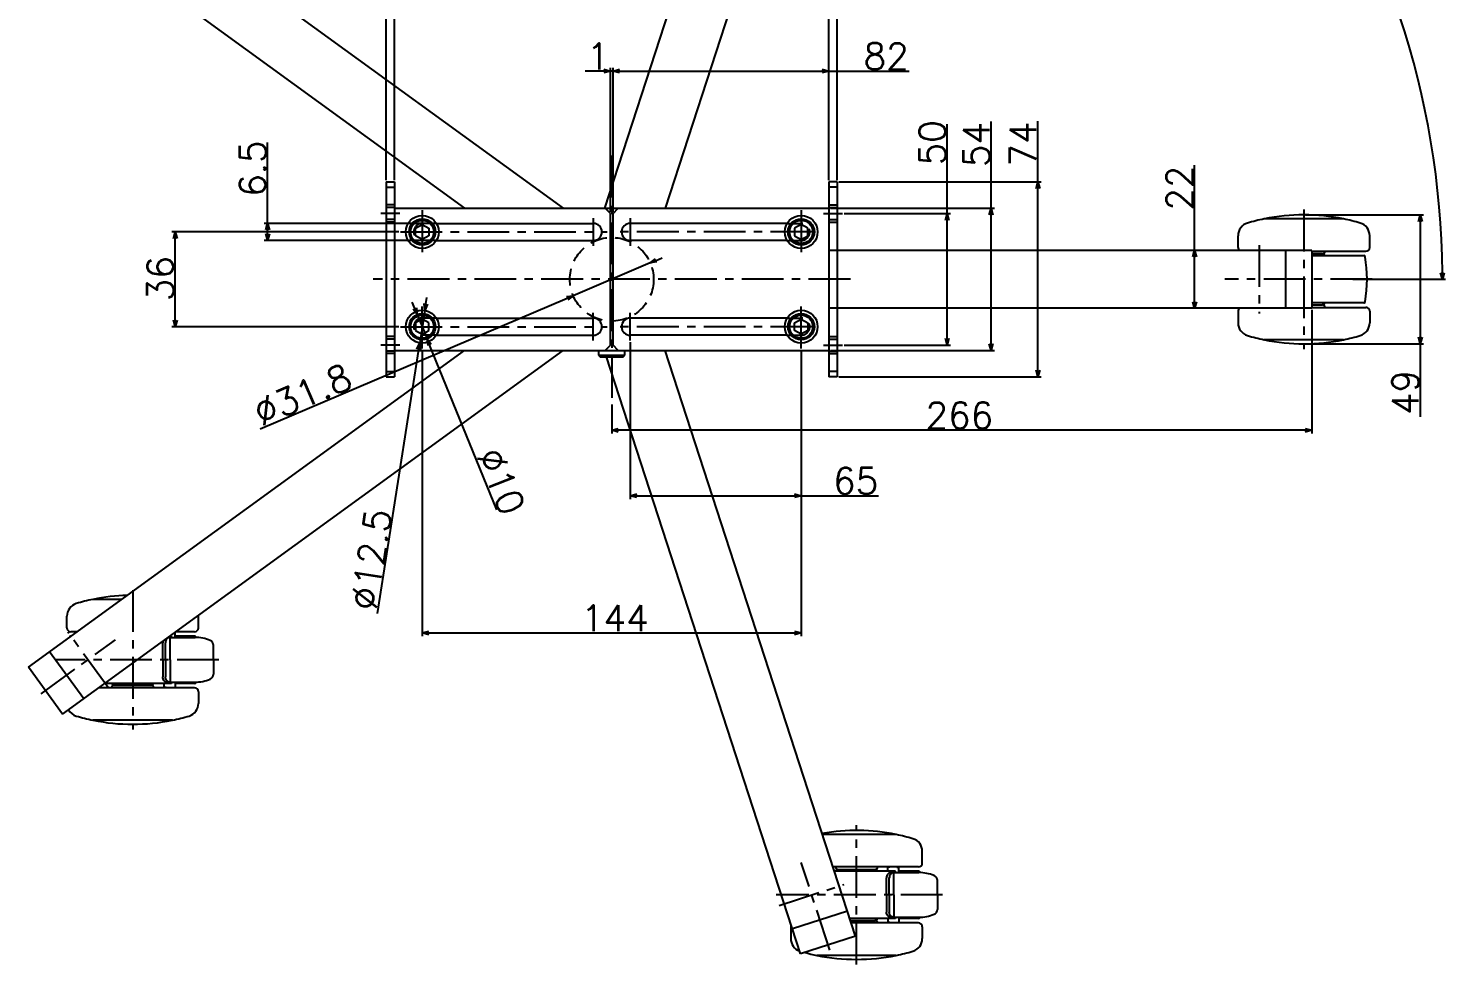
# Model space of a CAD drawing. Extents: x -32 to 1376, y -8 to 1247.
# Drawn here: x 7 to 546, y 686 to 1041 of the extents above; entities that cross this region are included whole.
import ezdxf

# ---------------------------------------------------------------- set-up
doc = ezdxf.new("R2010")
doc.units = 0
doc.header["$LTSCALE"] = 0.5
doc.header["$PDMODE"] = 35
doc.linetypes.add('CENTER', pattern=[50.8, 31.75, -6.35, 6.35, -6.35])
doc.linetypes.add('DASHED', pattern=[19.05, 12.7, -6.35])
doc.layers.get('0').update_dxf_attribs({"linetype": 'CONTINUOUS'})
doc.layers.get('DEFPOINTS').update_dxf_attribs({"linetype": 'CONTINUOUS'})
doc.layers.add('CENTER', color=1, linetype='CENTER')
doc.layers.add('後で消してね', color=7, linetype='CONTINUOUS')
doc.styles.get("Standard").update_dxf_attribs({"font": 'txt.shx', "height": 10, "bigfont": 'bigfont.shx'})
doc.dimstyles.get("Standard").update_dxf_attribs({"dimtxt": 10, "dimasz": 5, "dimexe": 5, "dimexo": 5, "dimgap": 5, "dimtad": 2, "dimblk": 'OPEN30', "dimcen": 10, "dimazin": 3, "dimtfac": 1, "dimtmove": 0, "dimatfit": 3})

# ---------------------------------------------------------------- blocks, each defined once
blk = doc.blocks.new('_OPEN30')
at = {"color": 0, "linetype": 'BYBLOCK'}
for p, q in [((-1, 0.27), (0, 0)), ((0, 0), (-1, -0.27)), ((0, 0), (-1, 0))]:
    blk.add_line(p, q, dxfattribs=at)
blk = doc.blocks.new('*U176')
at = {"layer": '後で消してね', "color": 137, "linetype": 'CONTINUOUS'}
blk.add_text('22', height=10, rotation=90, dxfattribs=at).set_placement((449.88, 972.16))
blk = doc.blocks.new('*D71')
at = {"layer": 'DEFPOINTS', "color": 0, "linetype": 'CONTINUOUS'}
for p in [(495.02, 957.07), (450.51, 935.07), (495.02, 935.07)]:
    blk.add_point(p, dxfattribs=at)
at = {"layer": '後で消してね', "color": 137, "linetype": 'CONTINUOUS'}
for p, q in [((450.51, 957.07), (450.51, 989.45)), ((450.51, 937.57), (450.51, 954.57))]:
    blk.add_line(p, q, dxfattribs=at)
at = {"color": 7, "linetype": 'CONTINUOUS'}
blk.add_blockref('*U176', (0, 0), dxfattribs=at)
at = {"layer": '後で消してね', "color": 137, "linetype": 'CONTINUOUS', "xscale": 2.5, "yscale": 2.5, "zscale": 2.5}
for p, rotation in [((450.51, 957.07), 90), ((450.51, 935.07), 270)]:
    blk.add_blockref('_OPEN30', p, dxfattribs=dict(at, rotation=rotation))
blk = doc.blocks.new('*U112')
at = {"layer": '後で消してね', "color": 137, "linetype": 'CONTINUOUS'}
blk.add_text('266', height=10, dxfattribs=at).set_placement((348.26, 889.32))
blk = doc.blocks.new('*D72')
at = {"layer": 'DEFPOINTS', "color": 0, "linetype": 'CONTINUOUS'}
for p in [(495.02, 935.07), (229.02, 899.07), (229.02, 888.7)]:
    blk.add_point(p, dxfattribs=at)
at = {"layer": '後で消してね', "color": 137, "linetype": 'CONTINUOUS'}
for p, q in [((495.02, 934.45), (495.02, 887.45)), ((229.02, 898.45), (229.02, 887.45)), ((492.52, 888.7), (231.52, 888.7))]:
    blk.add_line(p, q, dxfattribs=at)
at = {"color": 7, "linetype": 'CONTINUOUS'}
blk.add_blockref('*U112', (0, 0), dxfattribs=at)
at = {"layer": '後で消してね', "color": 137, "linetype": 'CONTINUOUS', "xscale": 2.5, "yscale": 2.5, "zscale": 2.5, "rotation": 180}
blk.add_blockref('_OPEN30', (229.02, 888.7), dxfattribs=at)
at = {"layer": '後で消してね', "color": 137, "linetype": 'CONTINUOUS', "xscale": 2.5, "yscale": 2.5, "zscale": 2.5}
blk.add_blockref('_OPEN30', (495.02, 888.7), dxfattribs=at)
blk = doc.blocks.new('*U175')
at = {"layer": '後で消してね', "color": 137, "linetype": 'CONTINUOUS'}
blk.add_text('72°', height=10, rotation=306, dxfattribs=at).set_placement((478.01, 1141.4))
blk = doc.blocks.new('*D82')
at = {"layer": 'DEFPOINTS', "color": 0, "linetype": 'CONTINUOUS'}
for p in [(315.85, 1213.32), (294.22, 1146.75), (517.35, 1074.45), (440.02, 946.07), (510.02, 946.07)]:
    blk.add_point(p, dxfattribs=at)
at = {"layer": '後で消してね', "color": 137, "linetype": 'CONTINUOUS'}
for p, q in [((316.05, 1213.91), (326.94, 1247.43)), ((510.64, 946.07), (545.89, 946.07))]:
    blk.add_line(p, q, dxfattribs=at)
blk.add_arc((229.02, 946.07), 315.62, 0.4538, 71.5462, dxfattribs=at)
at = {"color": 7, "linetype": 'CONTINUOUS'}
blk.add_blockref('*U175', (0, 0), dxfattribs=at)
at = {"layer": '後で消してね', "color": 137, "linetype": 'CONTINUOUS', "xscale": 2.5, "yscale": 2.5, "zscale": 2.5}
for p, rotation in [((326.55, 1246.25), 161.7730824407038), ((544.64, 946.07), 270.2269175592959)]:
    blk.add_blockref('_OPEN30', p, dxfattribs=dict(at, rotation=rotation))
blk = doc.blocks.new('*U137')
at = {"layer": '後で消してね', "color": 137, "linetype": 'CONTINUOUS'}
blk.add_text('50', height=10, rotation=90, dxfattribs=at).set_placement((355.84, 989.37))
blk = doc.blocks.new('*D29')
at = {"layer": 'DEFPOINTS', "color": 0, "linetype": 'CONTINUOUS'}
for p in [(316.72, 971.07), (356.47, 971.07), (316.72, 921.07)]:
    blk.add_point(p, dxfattribs=at)
at = {"layer": '後で消してね', "color": 137, "linetype": 'CONTINUOUS'}
for p, q in [((356.47, 971.07), (356.47, 1005)), ((317.34, 971.07), (357.72, 971.07)), ((356.47, 923.57), (356.47, 968.57)), ((317.34, 921.07), (357.72, 921.07))]:
    blk.add_line(p, q, dxfattribs=at)
at = {"color": 7, "linetype": 'CONTINUOUS'}
blk.add_blockref('*U137', (0, 0), dxfattribs=at)
at = {"layer": '後で消してね', "color": 137, "linetype": 'CONTINUOUS', "xscale": 2.5, "yscale": 2.5, "zscale": 2.5}
for p, rotation in [((356.47, 971.07), 90), ((356.47, 921.07), 270)]:
    blk.add_blockref('_OPEN30', p, dxfattribs=dict(at, rotation=rotation))
blk = doc.blocks.new('*U138')
at = {"layer": '後で消してね', "color": 137, "linetype": 'CONTINUOUS'}
blk.add_text('54', height=10, rotation=90, dxfattribs=at).set_placement((372.54, 988.72))
blk = doc.blocks.new('*D30')
at = {"layer": 'DEFPOINTS', "color": 0, "linetype": 'CONTINUOUS'}
for p in [(311.52, 973.07), (373.17, 973.07), (311.52, 919.07)]:
    blk.add_point(p, dxfattribs=at)
at = {"layer": '後で消してね', "color": 137, "linetype": 'CONTINUOUS'}
for p, q in [((373.17, 973.07), (373.17, 1006.01)), ((312.14, 973.07), (374.42, 973.07)), ((373.17, 921.57), (373.17, 970.57)), ((312.14, 919.07), (374.42, 919.07))]:
    blk.add_line(p, q, dxfattribs=at)
at = {"color": 7, "linetype": 'CONTINUOUS'}
blk.add_blockref('*U138', (0, 0), dxfattribs=at)
at = {"layer": '後で消してね', "color": 137, "linetype": 'CONTINUOUS', "xscale": 2.5, "yscale": 2.5, "zscale": 2.5}
for p, rotation in [((373.17, 973.07), 90), ((373.17, 919.07), 270)]:
    blk.add_blockref('_OPEN30', p, dxfattribs=dict(at, rotation=rotation))
blk = doc.blocks.new('*U139')
at = {"layer": '後で消してね', "color": 137, "linetype": 'CONTINUOUS'}
blk.add_text('74', height=10, rotation=90, dxfattribs=at).set_placement((390.35, 988.91))
blk = doc.blocks.new('*D31')
at = {"layer": 'DEFPOINTS', "color": 0, "linetype": 'CONTINUOUS'}
for p in [(314.72, 983.07), (390.97, 983.07), (314.72, 909.07)]:
    blk.add_point(p, dxfattribs=at)
at = {"layer": '後で消してね', "color": 137, "linetype": 'CONTINUOUS'}
for p, q in [((390.97, 983.07), (390.97, 1006.2)), ((315.34, 983.07), (392.22, 983.07)), ((390.97, 911.57), (390.97, 980.57)), ((315.34, 909.07), (392.22, 909.07))]:
    blk.add_line(p, q, dxfattribs=at)
at = {"color": 7, "linetype": 'CONTINUOUS'}
blk.add_blockref('*U139', (0, 0), dxfattribs=at)
at = {"layer": '後で消してね', "color": 137, "linetype": 'CONTINUOUS', "xscale": 2.5, "yscale": 2.5, "zscale": 2.5}
for p, rotation in [((390.97, 983.07), 90), ((390.97, 909.07), 270)]:
    blk.add_blockref('_OPEN30', p, dxfattribs=dict(at, rotation=rotation))
blk = doc.blocks.new('*U140')
at = {"layer": '後で消してね', "color": 137, "linetype": 'CONTINUOUS'}
blk.add_text('165', height=10, dxfattribs=at).set_placement((217.35, 1072.09))
blk = doc.blocks.new('*D32')
at = {"layer": 'DEFPOINTS', "color": 0, "linetype": 'CONTINUOUS'}
for p in [(146.52, 1071.46), (146.52, 983.07), (311.52, 983.07)]:
    blk.add_point(p, dxfattribs=at)
at = {"layer": '後で消してね', "color": 137, "linetype": 'CONTINUOUS'}
for p, q in [((146.52, 983.7), (146.52, 1072.71)), ((311.52, 983.7), (311.52, 1072.71)), ((309.02, 1071.46), (149.02, 1071.46))]:
    blk.add_line(p, q, dxfattribs=at)
at = {"color": 7, "linetype": 'CONTINUOUS'}
blk.add_blockref('*U140', (0, 0), dxfattribs=at)
at = {"layer": '後で消してね', "color": 137, "linetype": 'CONTINUOUS', "xscale": 2.5, "yscale": 2.5, "zscale": 2.5, "rotation": 180}
blk.add_blockref('_OPEN30', (146.52, 1071.46), dxfattribs=at)
at = {"layer": '後で消してね', "color": 137, "linetype": 'CONTINUOUS', "xscale": 2.5, "yscale": 2.5, "zscale": 2.5}
blk.add_blockref('_OPEN30', (311.52, 1071.46), dxfattribs=at)
blk = doc.blocks.new('*U141')
at = {"layer": '後で消してね', "color": 137, "linetype": 'CONTINUOUS'}
blk.add_text('3.2', height=10, dxfattribs=at).set_placement((322.84, 1072.09))
blk = doc.blocks.new('*D33')
at = {"layer": 'DEFPOINTS', "color": 0, "linetype": 'CONTINUOUS'}
for p in [(314.72, 1071.46), (311.52, 983.07), (314.72, 983.07)]:
    blk.add_point(p, dxfattribs=at)
at = {"layer": '後で消してね', "color": 137, "linetype": 'CONTINUOUS'}
for p, q in [((311.52, 983.7), (311.52, 1072.71)), ((314.72, 983.7), (314.72, 1072.71)), ((309.02, 1071.46), (306.52, 1071.46)), ((311.52, 1071.46), (314.72, 1071.46)), ((317.22, 1071.46), (343.47, 1071.46))]:
    blk.add_line(p, q, dxfattribs=at)
at = {"color": 7, "linetype": 'CONTINUOUS'}
blk.add_blockref('*U141', (0, 0), dxfattribs=at)
at = {"layer": '後で消してね', "color": 137, "linetype": 'CONTINUOUS', "xscale": 2.5, "yscale": 2.5, "zscale": 2.5}
blk.add_blockref('_OPEN30', (311.52, 1071.46), dxfattribs=at)
at = {"layer": '後で消してね', "color": 137, "linetype": 'CONTINUOUS', "xscale": 2.5, "yscale": 2.5, "zscale": 2.5, "rotation": 180}
blk.add_blockref('_OPEN30', (314.72, 1071.46), dxfattribs=at)
blk = doc.blocks.new('*U142')
at = {"layer": '後で消してね', "color": 137, "linetype": 'CONTINUOUS'}
blk.add_text('3.2', height=10, dxfattribs=at).set_placement((117.69, 1072.09))
blk = doc.blocks.new('*D34')
at = {"layer": 'DEFPOINTS', "color": 0, "linetype": 'CONTINUOUS'}
for p in [(143.32, 1071.46), (143.32, 983.07), (146.52, 983.07)]:
    blk.add_point(p, dxfattribs=at)
at = {"layer": '後で消してね', "color": 137, "linetype": 'CONTINUOUS'}
for p, q in [((143.32, 983.7), (143.32, 1072.71)), ((146.52, 983.7), (146.52, 1072.71)), ((140.82, 1071.46), (117.07, 1071.46)), ((146.52, 1071.46), (143.32, 1071.46)), ((149.02, 1071.46), (151.52, 1071.46))]:
    blk.add_line(p, q, dxfattribs=at)
at = {"color": 7, "linetype": 'CONTINUOUS'}
blk.add_blockref('*U142', (0, 0), dxfattribs=at)
at = {"layer": '後で消してね', "color": 137, "linetype": 'CONTINUOUS', "xscale": 2.5, "yscale": 2.5, "zscale": 2.5}
blk.add_blockref('_OPEN30', (143.32, 1071.46), dxfattribs=at)
at = {"layer": '後で消してね', "color": 137, "linetype": 'CONTINUOUS', "xscale": 2.5, "yscale": 2.5, "zscale": 2.5, "rotation": 180}
blk.add_blockref('_OPEN30', (146.52, 1071.46), dxfattribs=at)
blk = doc.blocks.new('*U143')
at = {"layer": '後で消してね', "color": 137, "linetype": 'CONTINUOUS'}
blk.add_text('82', height=10, dxfattribs=at).set_placement((324.73, 1025.83))
blk = doc.blocks.new('*D35')
at = {"layer": 'DEFPOINTS', "color": 0, "linetype": 'CONTINUOUS'}
for p in [(229.52, 1025.2), (311.52, 983.07), (229.52, 971.07)]:
    blk.add_point(p, dxfattribs=at)
at = {"layer": '後で消してね', "color": 137, "linetype": 'CONTINUOUS'}
for p, q in [((229.52, 971.7), (229.52, 1026.45)), ((232.02, 1025.2), (309.02, 1025.2)), ((311.52, 983.7), (311.52, 1026.45)), ((311.52, 1025.2), (342.02, 1025.2))]:
    blk.add_line(p, q, dxfattribs=at)
at = {"color": 7, "linetype": 'CONTINUOUS'}
blk.add_blockref('*U143', (0, 0), dxfattribs=at)
at = {"layer": '後で消してね', "color": 137, "linetype": 'CONTINUOUS', "xscale": 2.5, "yscale": 2.5, "zscale": 2.5, "rotation": 180}
blk.add_blockref('_OPEN30', (229.52, 1025.2), dxfattribs=at)
at = {"layer": '後で消してね', "color": 137, "linetype": 'CONTINUOUS', "xscale": 2.5, "yscale": 2.5, "zscale": 2.5}
blk.add_blockref('_OPEN30', (311.52, 1025.2), dxfattribs=at)
blk = doc.blocks.new('*U144')
at = {"layer": '後で消してね', "color": 137, "linetype": 'CONTINUOUS'}
blk.add_text('1', height=10, dxfattribs=at).set_placement((219.56, 1025.83))
blk = doc.blocks.new('*D36')
at = {"layer": 'DEFPOINTS', "color": 0, "linetype": 'CONTINUOUS'}
for p in [(228.52, 1025.2), (228.52, 971.07), (229.52, 971.07)]:
    blk.add_point(p, dxfattribs=at)
at = {"layer": '後で消してね', "color": 137, "linetype": 'CONTINUOUS'}
for p, q in [((226.02, 1025.2), (218.93, 1025.2)), ((228.52, 971.7), (228.52, 1026.45)), ((229.52, 1025.2), (228.52, 1025.2)), ((229.52, 971.7), (229.52, 1026.45)), ((232.02, 1025.2), (234.52, 1025.2))]:
    blk.add_line(p, q, dxfattribs=at)
at = {"color": 7, "linetype": 'CONTINUOUS'}
blk.add_blockref('*U144', (0, 0), dxfattribs=at)
at = {"layer": '後で消してね', "color": 137, "linetype": 'CONTINUOUS', "xscale": 2.5, "yscale": 2.5, "zscale": 2.5}
blk.add_blockref('_OPEN30', (228.52, 1025.2), dxfattribs=at)
at = {"layer": '後で消してね', "color": 137, "linetype": 'CONTINUOUS', "xscale": 2.5, "yscale": 2.5, "zscale": 2.5, "rotation": 180}
blk.add_blockref('_OPEN30', (229.52, 1025.2), dxfattribs=at)
blk = doc.blocks.new('*U173')
at = {"layer": '後で消してね', "color": 137, "linetype": 'CONTINUOUS'}
blk.add_text('∅31.8', height=10, rotation=23.0548, dxfattribs=at).set_placement((95.76, 890.04))
blk = doc.blocks.new('*D83')
at = {"layer": 'DEFPOINTS', "color": 0, "linetype": 'CONTINUOUS'}
for p in [(243.65, 952.3), (214.39, 939.85)]:
    blk.add_point(p, dxfattribs=at)
at = {"layer": '後で消してね', "color": 137, "linetype": 'CONTINUOUS'}
for p, q in [((245.95, 953.28), (248.25, 954.26)), ((243.65, 952.3), (214.39, 939.85)), ((95.43, 889.22), (212.09, 938.87))]:
    blk.add_line(p, q, dxfattribs=at)
at = {"color": 7, "linetype": 'CONTINUOUS'}
blk.add_blockref('*U173', (0, 0), dxfattribs=at)
at = {"layer": '後で消してね', "color": 137, "linetype": 'CONTINUOUS', "xscale": 2.5, "yscale": 2.5, "zscale": 2.5}
for p, rotation in [((243.65, 952.3), 203.054789126374), ((214.39, 939.85), 23.05478912637404)]:
    blk.add_blockref('_OPEN30', p, dxfattribs=dict(at, rotation=rotation))
blk = doc.blocks.new('*U145')
at = {"layer": '後で消してね', "color": 137, "linetype": 'CONTINUOUS'}
blk.add_text('36', height=10, rotation=90, dxfattribs=at).set_placement((62.54, 937.74))
blk = doc.blocks.new('*D37')
at = {"layer": 'DEFPOINTS', "color": 0, "linetype": 'CONTINUOUS'}
for p in [(63.17, 964.07), (148.77, 964.07), (148.77, 928.07)]:
    blk.add_point(p, dxfattribs=at)
at = {"layer": '後で消してね', "color": 137, "linetype": 'CONTINUOUS'}
for p, q in [((148.14, 964.07), (61.92, 964.07)), ((63.17, 930.57), (63.17, 961.57)), ((148.14, 928.07), (61.92, 928.07))]:
    blk.add_line(p, q, dxfattribs=at)
at = {"color": 7, "linetype": 'CONTINUOUS'}
blk.add_blockref('*U145', (0, 0), dxfattribs=at)
at = {"layer": '後で消してね', "color": 137, "linetype": 'CONTINUOUS', "xscale": 2.5, "yscale": 2.5, "zscale": 2.5}
for p, rotation in [((63.17, 964.07), 90), ((63.17, 928.07), 270)]:
    blk.add_blockref('_OPEN30', p, dxfattribs=dict(at, rotation=rotation))
blk = doc.blocks.new('*U146')
at = {"layer": '後で消してね', "color": 137, "linetype": 'CONTINUOUS'}
blk.add_text('6.5', height=10, rotation=90, dxfattribs=at).set_placement((97.62, 977.45))
blk = doc.blocks.new('*D38')
at = {"layer": 'DEFPOINTS', "color": 0, "linetype": 'CONTINUOUS'}
for p in [(98.25, 967.32), (157.02, 967.32), (157.02, 960.82)]:
    blk.add_point(p, dxfattribs=at)
at = {"layer": '後で消してね', "color": 137, "linetype": 'CONTINUOUS'}
for p, q in [((98.25, 967.32), (98.25, 998.07)), ((156.39, 967.32), (97, 967.32)), ((98.25, 963.32), (98.25, 964.82)), ((156.39, 960.82), (97, 960.82))]:
    blk.add_line(p, q, dxfattribs=at)
at = {"color": 7, "linetype": 'CONTINUOUS'}
blk.add_blockref('*U146', (0, 0), dxfattribs=at)
at = {"layer": '後で消してね', "color": 137, "linetype": 'CONTINUOUS', "xscale": 2.5, "yscale": 2.5, "zscale": 2.5}
for p, rotation in [((98.25, 967.32), 90), ((98.25, 960.82), 270)]:
    blk.add_blockref('_OPEN30', p, dxfattribs=dict(at, rotation=rotation))
blk = doc.blocks.new('*U147')
at = {"layer": '後で消してね', "color": 137, "linetype": 'CONTINUOUS'}
blk.add_text('∅12.5', height=10, rotation=81.1575, dxfattribs=at).set_placement((139.55, 819.84))
blk = doc.blocks.new('*D39')
at = {"layer": 'DEFPOINTS', "color": 0, "linetype": 'CONTINUOUS'}
for p in [(157.98, 934.25), (156.06, 921.9)]:
    blk.add_point(p, dxfattribs=at)
at = {"layer": '後で消してね', "color": 137, "linetype": 'CONTINUOUS'}
for p, q in [((158.36, 936.72), (158.75, 939.19)), ((157.98, 934.25), (156.06, 921.9)), ((140.07, 819.12), (155.67, 919.43))]:
    blk.add_line(p, q, dxfattribs=at)
at = {"color": 7, "linetype": 'CONTINUOUS'}
blk.add_blockref('*U147', (0, 0), dxfattribs=at)
at = {"layer": '後で消してね', "color": 137, "linetype": 'CONTINUOUS', "xscale": 2.5, "yscale": 2.5, "zscale": 2.5}
for p, rotation in [((157.98, 934.25), 261.1575363995301), ((156.06, 921.9), 81.15753639953012)]:
    blk.add_blockref('_OPEN30', p, dxfattribs=dict(at, rotation=rotation))
blk = doc.blocks.new('*U148')
at = {"layer": '後で消してね', "color": 137, "linetype": 'CONTINUOUS'}
blk.add_text('∅10', height=10, rotation=292.1265, dxfattribs=at).set_placement((177.51, 879.34))
blk = doc.blocks.new('*D40')
at = {"layer": 'DEFPOINTS', "color": 0, "linetype": 'CONTINUOUS'}
for p in [(155.13, 932.7), (158.9, 923.44)]:
    blk.add_point(p, dxfattribs=at)
at = {"layer": '後で消してね', "color": 137, "linetype": 'CONTINUOUS'}
for p, q in [((154.19, 935.02), (153.25, 937.34)), ((155.13, 932.7), (158.9, 923.44)), ((185.32, 858.45), (159.84, 921.12))]:
    blk.add_line(p, q, dxfattribs=at)
at = {"color": 7, "linetype": 'CONTINUOUS'}
blk.add_blockref('*U148', (0, 0), dxfattribs=at)
at = {"layer": '後で消してね', "color": 137, "linetype": 'CONTINUOUS', "xscale": 2.5, "yscale": 2.5, "zscale": 2.5}
for p, rotation in [((155.13, 932.7), 292.1265249280825), ((158.9, 923.44), 112.1265249280825)]:
    blk.add_blockref('_OPEN30', p, dxfattribs=dict(at, rotation=rotation))
blk = doc.blocks.new('*U149')
at = {"layer": '後で消してね', "color": 137, "linetype": 'CONTINUOUS'}
blk.add_text('144', height=10, dxfattribs=at).set_placement((217.35, 812.3))
blk = doc.blocks.new('*D41')
at = {"layer": 'DEFPOINTS', "color": 0, "linetype": 'CONTINUOUS'}
for p in [(157.02, 919.82), (301.02, 919.82), (301.02, 811.67)]:
    blk.add_point(p, dxfattribs=at)
at = {"layer": '後で消してね', "color": 137, "linetype": 'CONTINUOUS'}
for p, q in [((157.02, 919.2), (157.02, 810.42)), ((301.02, 919.2), (301.02, 810.42)), ((159.52, 811.67), (298.52, 811.67))]:
    blk.add_line(p, q, dxfattribs=at)
at = {"color": 7, "linetype": 'CONTINUOUS'}
blk.add_blockref('*U149', (0, 0), dxfattribs=at)
at = {"layer": '後で消してね', "color": 137, "linetype": 'CONTINUOUS', "xscale": 2.5, "yscale": 2.5, "zscale": 2.5, "rotation": 180}
blk.add_blockref('_OPEN30', (157.02, 811.67), dxfattribs=at)
at = {"layer": '後で消してね', "color": 137, "linetype": 'CONTINUOUS', "xscale": 2.5, "yscale": 2.5, "zscale": 2.5}
blk.add_blockref('_OPEN30', (301.02, 811.67), dxfattribs=at)
blk = doc.blocks.new('*U150')
at = {"layer": '後で消してね', "color": 137, "linetype": 'CONTINUOUS'}
blk.add_text('65', height=10, dxfattribs=at).set_placement((313.15, 864.46))
blk = doc.blocks.new('*D42')
at = {"layer": 'DEFPOINTS', "color": 0, "linetype": 'CONTINUOUS'}
for p in [(236.02, 922.82), (301.02, 919.82), (301.02, 863.83)]:
    blk.add_point(p, dxfattribs=at)
at = {"layer": '後で消してね', "color": 137, "linetype": 'CONTINUOUS'}
for p, q in [((236.02, 922.2), (236.02, 862.58)), ((301.02, 919.2), (301.02, 862.58)), ((238.52, 863.83), (298.52, 863.83)), ((301.02, 863.83), (330.44, 863.83))]:
    blk.add_line(p, q, dxfattribs=at)
at = {"color": 7, "linetype": 'CONTINUOUS'}
blk.add_blockref('*U150', (0, 0), dxfattribs=at)
at = {"layer": '後で消してね', "color": 137, "linetype": 'CONTINUOUS', "xscale": 2.5, "yscale": 2.5, "zscale": 2.5, "rotation": 180}
blk.add_blockref('_OPEN30', (236.02, 863.83), dxfattribs=at)
at = {"layer": '後で消してね', "color": 137, "linetype": 'CONTINUOUS', "xscale": 2.5, "yscale": 2.5, "zscale": 2.5}
blk.add_blockref('_OPEN30', (301.02, 863.83), dxfattribs=at)
blk = doc.blocks.new('*U182')
at = {"layer": '後で消してね', "color": 137, "linetype": 'CONTINUOUS'}
blk.add_text('49', height=10, rotation=90, dxfattribs=at).set_placement((535.62, 894.49))
blk = doc.blocks.new('*D90')
at = {"layer": 'DEFPOINTS', "color": 0, "linetype": 'CONTINUOUS'}
for p in [(492.02, 970.56), (536.24, 970.56), (492.02, 921.59)]:
    blk.add_point(p, dxfattribs=at)
at = {"layer": '後で消してね', "color": 137, "linetype": 'CONTINUOUS'}
for p, q in [((492.64, 970.56), (537.49, 970.56)), ((536.24, 968.06), (536.24, 924.09)), ((492.64, 921.59), (537.49, 921.59)), ((536.24, 921.59), (536.24, 893.86))]:
    blk.add_line(p, q, dxfattribs=at)
at = {"color": 7, "linetype": 'CONTINUOUS'}
blk.add_blockref('*U182', (0, 0), dxfattribs=at)
at = {"layer": '後で消してね', "color": 137, "linetype": 'CONTINUOUS', "xscale": 2.5, "yscale": 2.5, "zscale": 2.5}
for p, rotation in [((536.24, 970.56), 90), ((536.24, 921.59), 270)]:
    blk.add_blockref('_OPEN30', p, dxfattribs=dict(at, rotation=rotation))

msp = doc.modelspace()

# ---------------------------------------------------------------- linework, layer by layer
at = {"color": 7, "linetype": 'CONTINUOUS'}
for p, q in [((300.75507943, 1202.45286998), (226.22492794, 973.07264971)), ((321.67832279, 1195.65449611), (249.35709688, 973.07264971)), ((20.28529788, 1111.32271376), (210.57018654, 973.07264971)), ((7.35402233, 1093.52433988), (173.14155097, 973.07264971)), ((143.31818061, 983.07264971), (146.51818061, 983.07264971)), ((143.31818061, 983.07264971), (143.31818061, 909.07264971)), ((143.31818061, 981.07264971), (146.51818061, 981.07264971)), ((146.51818061, 983.07264971), (146.51818061, 909.07264971)), ((314.71818061, 983.07264971), (311.51818061, 983.07264971)), ((311.51818061, 983.07264971), (311.51818061, 909.07264971)), ((314.71818061, 981.07264971), (311.51818061, 981.07264971)), ((314.71818061, 983.07264971), (314.71818061, 909.07264971)), ((146.51818061, 974.32264971), (143.31818061, 974.32264971)), ((146.51818061, 973.32264971), (143.31818061, 973.32264971)), ((146.51818061, 973.07264971), (311.51818061, 973.07264971)), ((228.51818061, 971.07264971), (226.51818061, 973.07264971)), ((228.51818061, 921.07264971), (228.51818061, 971.07264971)), ((229.51818061, 971.07264971), (231.51818061, 973.07264971)), ((229.51818061, 921.07264971), (229.51818061, 971.07264971)), ((311.51818061, 974.32264971), (314.71818061, 974.32264971)), ((311.51818061, 973.32264971), (314.71818061, 973.32264971)), ((146.51818061, 968.82264971), (143.31818061, 968.82264971)), ((146.51818061, 967.82264971), (143.31818061, 967.82264971)), ((154.51818061, 965.51602538), (157.01818061, 966.95940106)), ((154.51818061, 962.62927404), (154.51818061, 965.51602538)), ((157.01818061, 966.95940106), (159.51818061, 965.51602538)), ((159.51818061, 965.51602538), (159.51818061, 962.62927404)), ((162.35671974, 967.32264971), (222.01818061, 967.32264971)), ((295.67964148, 967.32264971), (236.01818061, 967.32264971)), ((301.01818061, 966.95940106), (298.51818061, 965.51602538)), ((298.51818061, 965.51602538), (298.51818061, 962.62927404)), ((303.51818061, 965.51602538), (301.01818061, 966.95940106)), ((303.51818061, 962.62927404), (303.51818061, 965.51602538)), ((311.51818061, 968.82264971), (314.71818061, 968.82264971)), ((311.51818061, 967.82264971), (314.71818061, 967.82264971)), ((507.1181806, 969.02264971), (476.9181806, 969.02264971)), ((477.0181806, 969.02264971), (477.0181806, 969.04313302)), ((507.0181806, 969.04313302), (507.0181806, 969.02264971)), ((157.01818061, 961.18589837), (154.51818061, 962.62927404)), ((159.51818061, 962.62927404), (157.01818061, 961.18589837)), ((162.35671974, 960.82264971), (222.01818061, 960.82264971)), ((295.67964148, 960.82264971), (236.01818061, 960.82264971)), ((298.51818061, 962.62927404), (301.01818061, 961.18589837)), ((301.01818061, 961.18589837), (303.51818061, 962.62927404)), ((467.0181806, 958.22264971), (467.0181806, 962.64048006)), ((517.0181806, 958.22264971), (517.0181806, 962.64048006)), ((495.01818061, 957.07264971), (311.51818061, 957.07264971)), ((485.0181806, 957.07264971), (485.0181806, 935.07264971)), ((485.0181806, 957.07264971), (485.0181806, 935.07264971)), ((495.01818061, 957.07264971), (495.01818061, 935.07264971)), ((495.01818061, 956.72264971), (515.5181806, 956.72264971)), ((499.0181806, 955.72264971), (495.01818061, 955.72264971)), ((495.01818061, 955.07264971), (514.78292196, 955.07264971)), ((514.78292196, 937.07264971), (495.01818061, 937.07264971)), ((495.01818061, 935.07264971), (311.51818061, 935.07264971)), ((467.0181806, 933.92264971), (467.0181806, 929.50481936)), ((495.01818061, 936.42264971), (499.0181806, 936.42264971)), ((495.01818061, 935.42264971), (515.5181806, 935.42264971)), ((517.0181806, 933.92264971), (517.0181806, 929.50481936)), ((157.01818061, 930.95940106), (154.51818061, 929.51602538)), ((154.51818061, 929.51602538), (154.51818061, 926.62927404)), ((154.51818061, 926.62927404), (157.01818061, 925.18589837)), ((159.51818061, 929.51602538), (157.01818061, 930.95940106)), ((157.01818061, 925.18589837), (159.51818061, 926.62927404)), ((159.51818061, 926.62927404), (159.51818061, 929.51602538)), ((162.35671974, 931.32264971), (222.01818061, 931.32264971)), ((295.67964148, 931.32264971), (236.01818061, 931.32264971)), ((298.51818061, 929.51602538), (301.01818061, 930.95940106)), ((298.51818061, 926.62927404), (298.51818061, 929.51602538)), ((301.01818061, 925.18589837), (298.51818061, 926.62927404)), ((301.01818061, 930.95940106), (303.51818061, 929.51602538)), ((303.51818061, 926.62927404), (301.01818061, 925.18589837)), ((303.51818061, 929.51602538), (303.51818061, 926.62927404)), ((146.51818061, 924.32264971), (143.31818061, 924.32264971)), ((146.51818061, 923.32264971), (143.31818061, 923.32264971)), ((162.35671974, 924.82264971), (222.01818061, 924.82264971)), ((226.51818061, 919.07264971), (228.51818061, 921.07264971)), ((231.51818061, 919.07264971), (229.51818061, 921.07264971)), ((295.67964148, 924.82264971), (236.01818061, 924.82264971)), ((311.51818061, 924.32264971), (314.71818061, 924.32264971)), ((311.51818061, 923.32264971), (314.71818061, 923.32264971)), ((507.1181806, 923.12264971), (476.9181806, 923.12264971)), ((477.0181806, 923.12264971), (477.0181806, 923.1021664)), ((507.0181806, 923.1021664), (507.0181806, 923.12264971)), ((7.35402233, 798.62095954), (173.14155097, 919.07264971)), ((20.28529788, 780.82258566), (210.57018654, 919.07264971)), ((146.51818061, 918.82264971), (143.31818061, 918.82264971)), ((146.51818061, 917.82264971), (143.31818061, 917.82264971)), ((146.51818061, 919.07264971), (311.51818061, 919.07264971)), ((224.01818061, 919.07265771), (224.01818061, 917.22264971)), ((224.01818061, 917.22264971), (224.61818061, 916.62264971)), ((224.01818061, 917.22264971), (234.01818061, 917.22264971)), ((224.61818061, 916.62264971), (233.41818061, 916.62264971)), ((300.75507943, 689.69242944), (227.0209812, 916.62264971)), ((233.41818061, 916.62264971), (234.01818061, 917.22264971)), ((234.01818061, 917.22264971), (234.01818061, 919.07265771)), ((321.67832279, 696.49080331), (249.35709688, 919.07264971)), ((311.51818061, 918.82264971), (314.71818061, 918.82264971)), ((311.51818061, 917.82264971), (314.71818061, 917.82264971)), ((143.31818061, 911.07264971), (146.51818061, 911.07264971)), ((314.71818061, 911.07264971), (311.51818061, 911.07264971)), ((143.31818061, 909.07264971), (146.51818061, 909.07264971)), ((314.71818061, 909.07264971), (311.51818061, 909.07264971)), ((42.87364729, 824.42747765), (31.9, 824.42747765)), ((32, 824.42747765), (32, 824.44796096)), ((22, 813.62747765), (22, 818.045308)), ((72, 813.62747765), (72, 818.045308)), ((25.94414967, 812.12747765), (23.5, 812.12747765)), ((23.6731195, 810.47747765), (23.5, 810.47747765)), ((58.40393711, 801.47747765), (58.40393711, 807.97747765)), ((59.46083629, 801.47747765), (59.46083629, 807.97747765)), ((60.41356411, 809.97747765), (70.71256679, 809.97747765)), ((61.76784887, 810.47747765), (61.10175507, 810.47747765)), ((61.19936515, 801.47747765), (61.19936515, 809.97747765)), ((61.76784887, 809.97747765), (61.76784887, 810.47747765)), ((63.1277894, 809.97747765), (63.1277894, 811.94947776)), ((70.5, 810.47747765), (63.1277894, 810.47747765)), ((70.5, 812.12747765), (63.37278524, 812.12747765)), ((68.33030278, 810.47747765), (68.33030278, 809.97747765)), ((70.1246118, 809.97747765), (70.1246118, 810.47747765)), ((28.37546783, 786.70043819), (15.44419228, 804.49881207)), ((77.71561173, 801.47747765), (77.71561173, 806.97620848)), ((20.28529788, 780.82258566), (7.35402233, 798.62095954)), ((58.40393711, 801.47747765), (58.40393711, 794.97747765)), ((59.46083629, 801.47747765), (59.46083629, 794.97747765)), ((61.19936515, 801.47747765), (61.19936515, 792.97747765)), ((77.71561173, 801.47747765), (77.71561173, 795.97874683)), ((61.76784887, 792.47747765), (36.3268805, 792.47747765)), ((40, 791.82747765), (54, 791.82747765)), ((58.84743186, 792.47747765), (58.84743186, 790.97747765)), ((60.04126734, 792.97747765), (70.71256679, 792.97747765)), ((61.76784887, 792.97747765), (61.76784887, 792.47747765)), ((63.1277894, 792.97747765), (63.1277894, 790.97747765)), ((70.5, 792.47747765), (63.1277894, 792.47747765)), ((68.33030278, 792.47747765), (68.33030278, 792.97747765)), ((70.1246118, 792.97747765), (70.1246118, 792.47747765)), ((70.5, 790.82747765), (34.05585033, 790.82747765)), ((59.68320138, 790.97747765), (58.84743186, 790.97747765)), ((59.68320138, 790.97747765), (59.68320138, 790.82747765)), ((62.29201989, 790.97747765), (62.29201989, 790.82747765)), ((62.29201989, 790.97747765), (63.1277894, 790.97747765)), ((72, 789.32747765), (72, 784.9096473)), ((62.1, 778.52747765), (31.9, 778.52747765)), ((32, 778.52747765), (32, 778.50699434)), ((62, 778.50699434), (62, 778.52747765)), ((337.13636122, 735.06274671), (309.14553866, 735.06274671)), ((337.03636122, 735.08323002), (337.03636122, 735.06274671)), ((347.03636122, 724.26274671), (347.03636122, 728.68057706)), ((345.53636122, 722.76274671), (313.14205093, 722.76274671)), ((315.03636122, 721.76274671), (329.03636122, 721.76274671)), ((334.7195626, 722.61274671), (333.88379309, 722.61274671)), ((333.88379309, 721.11274671), (333.88379309, 722.61274671)), ((334.7195626, 722.61274671), (334.7195626, 722.76274671)), ((337.32838111, 722.61274671), (337.32838111, 722.76274671)), ((337.32838111, 722.61274671), (338.16415063, 722.61274671)), ((338.16415063, 720.61274671), (338.16415063, 722.61274671)), ((336.80421009, 721.11274671), (313.67816842, 721.11274671)), ((333.44029833, 712.11274671), (333.44029833, 718.61274671)), ((334.49719751, 712.11274671), (334.49719751, 718.61274671)), ((335.07762856, 720.61274671), (345.74892802, 720.61274671)), ((336.23572637, 712.11274671), (336.23572637, 720.61274671)), ((336.80421009, 720.61274671), (336.80421009, 721.11274671)), ((345.53636122, 721.11274671), (338.16415063, 721.11274671)), ((343.366664, 721.11274671), (343.366664, 720.61274671)), ((345.16097302, 720.61274671), (345.16097302, 721.11274671)), ((352.75197295, 712.11274671), (352.75197295, 717.61147753)), ((333.44029833, 712.11274671), (333.44029833, 705.61274671)), ((334.49719751, 712.11274671), (334.49719751, 705.61274671)), ((336.23572637, 712.11274671), (336.23572637, 703.61274671)), ((352.75197295, 712.11274671), (352.75197295, 706.61401588)), ((318.58815285, 706.00136848), (297.66490949, 699.20299461)), ((336.80421009, 703.11274671), (319.52672296, 703.11274671)), ((319.73792076, 702.46274671), (329.03636122, 702.46274671)), ((345.53636122, 701.46274671), (320.06284046, 701.46274671)), ((333.88379309, 703.11274671), (333.88379309, 701.61274671)), ((334.7195626, 701.61274671), (333.88379309, 701.61274671)), ((334.7195626, 701.61274671), (334.7195626, 701.46274671)), ((335.07762856, 703.61274671), (345.74892802, 703.61274671)), ((336.80421009, 703.61274671), (336.80421009, 703.11274671)), ((337.32838111, 701.61274671), (337.32838111, 701.46274671)), ((337.32838111, 701.61274671), (338.16415063, 701.61274671)), ((338.16415063, 703.61274671), (338.16415063, 701.61274671)), ((345.53636122, 703.11274671), (338.16415063, 703.11274671)), ((343.366664, 703.11274671), (343.366664, 703.61274671)), ((345.16097302, 703.61274671), (345.16097302, 703.11274671)), ((297.03636122, 699.96274671), (297.03636122, 695.54491636)), ((321.67832279, 696.49080331), (300.75507943, 689.69242944)), ((347.03636122, 699.96274671), (347.03636122, 695.54491636)), ((337.13636122, 689.16274671), (306.93636122, 689.16274671)), ((307.03636122, 689.16274671), (307.03636122, 689.1422634)), ((337.03636122, 689.1422634), (337.03636122, 689.16274671))]:
    msp.add_line(p, q, dxfattribs=at)
at = {"color": 3, "linetype": 'DASHED'}
for p, q in [((162.35671974, 967.32264971), (157.01818061, 967.32264971)), ((295.67964148, 967.32264971), (301.01818061, 967.32264971)), ((162.35671974, 960.82264971), (157.01818061, 960.82264971)), ((295.67964148, 960.82264971), (301.01818061, 960.82264971)), ((162.35671974, 931.32264971), (157.01818061, 931.32264971)), ((295.67964148, 931.32264971), (301.01818061, 931.32264971)), ((162.35671974, 924.82264971), (157.01818061, 924.82264971)), ((295.67964148, 924.82264971), (301.01818061, 924.82264971))]:
    msp.add_line(p, q, dxfattribs=at)
at = {"color": 7, "linetype": 'CONTINUOUS'}
for points in [[(58.47726099, 808.57067109, 0.0615700654), (58.40393711, 807.97747765)], [(61.09816652, 809.97747765, 0.1176397002), (60.48882741, 809.83210083, 0.1044704564), (59.94039921, 809.39169121, 0.09001329), (59.58987494, 808.75982165, 0.0819158681), (59.46083629, 807.97747765, 0.0819158681)], [(60.04126734, 792.97747765, -0.1176397002), (59.43192823, 793.12285448, -0.1044704564), (58.88350003, 793.56326409, -0.09001329), (58.53297576, 794.19513365, -0.0819158681), (58.40393711, 794.97747765, -0.0819158681)], [(61.09816652, 792.97747765, -0.1176397002), (60.48882741, 793.12285448, -0.1044704564), (59.94039921, 793.56326409, -0.09001329), (59.58987494, 794.19513365, -0.0819158681), (59.46083629, 794.97747765, -0.0819158681)], [(335.07762856, 720.61274671, 0.1176397002), (334.46828946, 720.46736989, 0.1044704564), (333.91986126, 720.02696027, 0.09001329), (333.56933699, 719.39509071, 0.0819158681), (333.44029833, 718.61274671, 0.0819158681)], [(336.13452774, 720.61274671, 0.1176397002), (335.52518864, 720.46736989, 0.1044704564), (334.97676044, 720.02696027, 0.09001329), (334.62623617, 719.39509071, 0.0819158681), (334.49719751, 718.61274671, 0.0819158681)], [(335.07762856, 703.61274671, -0.1176397002), (334.46828946, 703.75812353, -0.1044704564), (333.91986126, 704.19853315, -0.09001329), (333.56933699, 704.83040271, -0.0819158681), (333.44029833, 705.61274671, -0.0819158681)], [(336.13452774, 703.61274671, -0.1176397002), (335.52518864, 703.75812353, -0.1044704564), (334.97676044, 704.19853315, -0.09001329), (334.62623617, 704.83040271, -0.0819158681), (334.49719751, 705.61274671, -0.0819158681)]]:
    msp.add_lwpolyline(points, format="xyb", dxfattribs=at)
for centre, radius in [((157.01818061, 964.07264971), 6.25), ((301.01818061, 964.07264971), 6.25), ((157.01818061, 964.07264971), 5), ((157.01818061, 964.07264971), 4.4), ((301.01818061, 964.07264971), 5), ((301.01818061, 964.07264971), 4.4), ((157.01818061, 928.07264971), 6.25), ((157.01818061, 928.07264971), 5), ((157.01818061, 928.07264971), 4.4), ((301.01818061, 928.07264971), 6.25), ((301.01818061, 928.07264971), 5), ((301.01818061, 928.07264971), 4.4)]:
    msp.add_circle(centre, radius, dxfattribs=at)
at = {"color": 3, "linetype": 'DASHED'}
msp.add_circle((229.01818061, 946.07264971), 15.9, dxfattribs=at)
at = {"color": 7, "linetype": 'CONTINUOUS'}
for centre, radius, start, end in [((492.0181806, 895.55844074), 75, 78.4630409672, 101.5369590328), ((222.01818061, 964.07264971), 3.25, 270, 90), ((236.01818061, 964.07264971), 3.25, 90, 270), ((472.0181806, 962.64048006), 5, 106.601549599, 180), ((492.0181806, 895.55844074), 75, 101.6149395692, 106.601549599), ((492.0181806, 895.55844074), 75, 73.398450401, 78.3850604308), ((512.0181806, 962.64048006), 5, 0, 73.398450401), ((468.5181806, 958.22264971), 1.5, 180, 230.0554948102), ((499.0181806, 956.72264971), 1, 270, 0), ((499.0181806, 954.72264971), 1, 20.4873151147, 90), ((514.78292196, 954.57264971), 0.5, 9.8876740743, 90), ((466.0181806, 946.07264971), 50, 350.1123259257, 9.8876740743), ((515.5181806, 958.22264971), 1.5, 270, 0), ((499.0181806, 937.42264971), 1, 270, 339.5126848853), ((514.78292196, 937.57264971), 0.5, 270, 350.1123259257), ((468.5181806, 933.92264971), 1.5, 129.9445051898, 180), ((499.0181806, 935.42264971), 1, 0, 90), ((515.5181806, 933.92264971), 1.5, 0, 90), ((222.01818061, 928.07264971), 3.25, 270, 90), ((236.01818061, 928.07264971), 3.25, 90, 270), ((472.0181806, 929.50481936), 5, 180, 253.398450401), ((512.0181806, 929.50481936), 5, 286.601549599, 0), ((492.0181806, 996.58685868), 75, 253.398450401, 258.3850604308), ((492.0181806, 996.58685868), 75, 258.4630409672, 281.5369590328), ((492.0181806, 996.58685868), 75, 281.6149395691, 286.601549599), ((47, 750.96326868), 75, 101.6149395692, 106.601549599), ((47, 750.96326868), 75, 91.5671425636, 101.5369590328), ((27, 818.045308), 5, 106.601549599, 180), ((23.5, 813.62747765), 1.5, 180, 270), ((70.5, 813.62747765), 1.5, 270, 0), ((67, 818.045308), 5, 0, 3.9188132308), ((23.5, 809.97747765), 0.5, 90, 178.7349671932), ((70.5, 809.97747765), 0.5, 0, 90), ((70.71256679, 794.97747765), 15, 67.3655958048, 90), ((75.71561173, 806.97620848), 2, 0, 67.3655958048), ((40, 790.82747765), 1, 90, 180), ((40, 792.82747765), 1, 200.4873151147, 270), ((54, 792.82747765), 1, 270, 339.5126848853), ((54, 790.82747765), 1, 0, 90), ((70.5, 792.97747765), 0.5, 270, 0), ((70.71256679, 807.97747765), 15, 270, 292.6344041952), ((75.71561173, 795.97874683), 2, 292.6344041952, 0), ((70.5, 789.32747765), 1.5, 0, 90), ((27, 784.9096473), 5, 208.6424920696, 253.398450401), ((67, 784.9096473), 5, 286.601549599, 0), ((47, 851.99168662), 75, 253.398450401, 258.3850604308), ((47, 851.99168662), 75, 258.4630409672, 281.5369590328), ((47, 851.99168662), 75, 281.6149395692, 286.601549599), ((322.03636122, 661.59853774), 75, 78.4630409672, 99.9970640914), ((322.03636122, 661.59853774), 75, 73.398450401, 78.3850604309), ((342.03636122, 728.68057706), 5, 0, 73.398450401), ((315.03636122, 722.76274671), 1, 180, 270), ((315.03636122, 720.76274671), 1, 90, 159.5126848853), ((329.03636122, 722.76274671), 1, 270, 0), ((329.03636122, 720.76274671), 1, 20.4873151147, 90), ((345.53636122, 724.26274671), 1.5, 270, 0), ((345.53636122, 720.61274671), 0.5, 0, 90), ((345.74892802, 705.61274671), 15, 67.3655958048, 90), ((350.75197295, 717.61147753), 2, 0, 67.3655958048), ((350.75197295, 706.61401588), 2, 292.6344041952, 0), ((298.53636122, 699.96274671), 1.5, 153.1577361615, 180), ((329.03636122, 703.46274671), 1, 270, 339.5126848853), ((329.03636122, 701.46274671), 1, 0, 90), ((345.53636122, 703.61274671), 0.5, 270, 0), ((345.53636122, 699.96274671), 1.5, 0, 90), ((345.74892802, 718.61274671), 15, 270, 292.6344041952), ((302.03636122, 695.54491636), 5, 180, 250.74108306), ((342.03636122, 695.54491636), 5, 286.601549599, 0), ((322.03636122, 762.62695568), 75, 254.8436317094, 258.3850604309), ((322.03636122, 762.62695568), 75, 281.6149395691, 286.601549599), ((322.03636122, 762.62695568), 75, 258.4630409672, 281.5369590328)]:
    msp.add_arc(centre, radius, start, end, dxfattribs=at)
at = {"color": 3, "linetype": 'DASHED'}
for centre, start, end in [((157.01818061, 964.07264971), 90, 270), ((301.01818061, 964.07264971), 270, 90), ((157.01818061, 928.07264971), 90, 270), ((301.01818061, 928.07264971), 270, 90)]:
    msp.add_arc(centre, 3.25, start, end, dxfattribs=at)
at = {"layer": 'CENTER', "color": 1, "linetype": 'CENTER'}
for p, q in [((229.01818061, 993.07266571), (229.01818061, 899.07264971)), ((148.51818061, 971.07264971), (141.31818061, 971.07264971)), ((157.01818061, 972.32264971), (157.01818061, 955.82264971)), ((301.01818061, 972.32264971), (301.01818061, 955.82264971)), ((309.51818061, 971.07264971), (316.71818061, 971.07264971)), ((492.0181806, 972.55844074), (492.0181806, 919.58685868)), ((148.76818061, 964.07264971), (227.26818061, 964.07264971)), ((222.01818061, 969.32264971), (222.01818061, 958.82264971)), ((305.26818061, 964.07264971), (230.76818061, 964.07264971)), ((236.01818061, 969.32264971), (236.01818061, 958.82264971)), ((475.0181806, 959.07264971), (475.0181806, 933.07264971)), ((319.71818061, 946.07264971), (138.31818061, 946.07264971)), ((518.0181806, 946.07264971), (462.0181806, 946.07264971)), ((157.01818061, 919.82264971), (157.01818061, 936.32264971)), ((222.01818061, 922.82264971), (222.01818061, 933.32264971)), ((236.01818061, 922.82264971), (236.01818061, 933.32264971)), ((301.01818061, 919.82264971), (301.01818061, 936.32264971)), ((148.76818061, 928.07264971), (227.26818061, 928.07264971)), ((305.26818061, 928.07264971), (230.76818061, 928.07264971)), ((148.51818061, 921.07264971), (141.31818061, 921.07264971)), ((309.51818061, 921.07264971), (316.71818061, 921.07264971)), ((47, 827.96326868), (47, 774.99168662)), ((12.20162612, 788.5462021), (40.51722093, 809.11868593)), ((37.64120828, 790.96025672), (22.35879172, 811.99469858)), ((79.71561173, 801.47747765), (17.5, 801.47747765)), ((322.03636122, 685.62695568), (322.03636122, 738.59853774)), ((311.8347351, 691.18950334), (301.0191403, 724.47648142)), ((354.75197295, 712.11274671), (291.47027676, 712.11274671)), ((292.67262651, 708.09552578), (317.40009594, 716.12996764))]:
    msp.add_line(p, q, dxfattribs=at)

# ---------------------------------------------------------------- dimensions: what is measured, and where the dimension line sits
at = {"layer": '後で消してね', "color": 7, "linetype": 'CONTINUOUS'}
dim = msp.add_angular_dim_2l(base=(517.35217494, 1074.44721235), line1=((315.85196364, 1213.31953631), (294.22077403, 1146.74558017)), line2=((510.0181806, 946.07264971), (440.0181806, 946.07264971)), dimstyle='Standard', dxfattribs=at)
dim.commit()
dim.dimension.update_dxf_attribs({"geometry": '*D82', "text_midpoint": (488.91153372, 1134.89621927)})
for base, p1, p2, picture, middle in [((143.31818061, 1071.46103472), (146.51818061, 983.07264971), (143.31818061, 983.07264971), '*D34', (127.69318061, 1077.08603472)), ((146.51818061, 1071.46103472), (311.51818061, 983.07264971), (146.51818061, 983.07264971), '*D32', (229.01818061, 1077.08603472)), ((228.51818061, 1025.20157151), (229.51818061, 971.07264971), (228.51818061, 971.07264971), '*D36', (221.22651394, 1030.82657151))]:
    dim = msp.add_linear_dim(base=base, p1=p1, p2=p2, dimstyle='Standard', dxfattribs=at)
    dim.commit()
    dim.dimension.update_dxf_attribs({"geometry": picture, "text_midpoint": middle})
for base, p1, p2, picture, middle in [((314.71818061, 1071.46103472), (311.51818061, 983.07264971), (314.71818061, 983.07264971), '*D33', (332.84318061, 1071.46103472)), ((229.51818061, 1025.20157151), (311.51818061, 983.07264971), (229.51818061, 971.07264971), '*D35', (333.06655674, 1025.20157151)), ((229.01818061, 888.69580306), (495.01818061, 935.07264971), (229.01818061, 899.07264971), '*D72', (361.59629959, 888.69580306)), ((301.01818061, 863.83478026), (236.01818061, 922.82264971), (301.01818061, 919.82264971), '*D42', (321.48249428, 863.83478026)), ((301.01818061, 811.67056608), (157.01818061, 919.82264971), (301.01818061, 919.82264971), '*D41', (229.01818061, 811.67056608))]:
    dim = msp.add_linear_dim(base=base, p1=p1, p2=p2, dimstyle='Standard', dxfattribs=at)
    dim.commit()
    dim.dimension.update_dxf_attribs({"geometry": picture, "text_midpoint": middle, "dimtype": 128})
for base, p1, p2, picture, middle in [((373.16803882, 973.07264971), (311.51818061, 919.07264971), (311.51818061, 973.07264971), '*D30', (373.16803882, 997.05559174)), ((390.9705579, 983.07264971), (314.71818061, 909.07264971), (314.71818061, 983.07264971), '*D31', (390.9705579, 997.23901681)), ((356.46670116, 971.07264971), (316.71818061, 921.07264971), (316.71818061, 971.07264971), '*D29', (356.46670116, 996.87216991)), ((98.24575538, 967.32264971), (157.01818061, 960.82264971), (157.01818061, 967.32264971), '*D38', (98.24575538, 987.44764971))]:
    dim = msp.add_linear_dim(base=base, p1=p1, p2=p2, angle=90, dimstyle='Standard', dxfattribs=at)
    dim.commit()
    dim.dimension.update_dxf_attribs({"geometry": picture, "text_midpoint": middle, "dimtype": 128})
for base, p1, p2, override, picture, middle in [((450.50987585, 935.07264971), (495.01818061, 957.07264971), (495.0181806, 935.07264971), {"dimdec": 6, "dimse1": 1, "dimse2": 1}, '*D71', (450.50987585, 980.49047392)), ((536.2448292, 970.55844074), (492.0181806, 921.58685868), (492.0181806, 970.55844074), {"dimdec": 0}, '*D90', (536.2448292, 902.81866105))]:
    dim = msp.add_linear_dim(base=base, p1=p1, p2=p2, angle=90, dimstyle='Standard', override=override, dxfattribs=at)
    dim.commit()
    dim.dimension.update_dxf_attribs({"geometry": picture, "text_midpoint": middle, "dimtype": 128})
dim = msp.add_linear_dim(base=(63.16695169, 964.07264971), p1=(148.76818061, 928.07264971), p2=(148.76818061, 964.07264971), angle=90, dimstyle='Standard', dxfattribs=at)
dim.commit()
dim.dimension.update_dxf_attribs({"geometry": '*D37', "text_midpoint": (57.54195169, 946.07264971)})
for p1, p2, picture, middle in [((243.64826026, 952.29926752), (214.38810096, 939.8460319), '*D83', (112.87611348, 896.64214209)), ((157.97891936, 934.24836676), (156.05744186, 921.89693266), '*D39', (142.98361328, 837.85715984)), ((155.13491483, 932.70442151), (158.90144639, 923.44087791), '*D40', (181.00881448, 869.06921944))]:
    dim = msp.add_diameter_dim_2p(p1=p1, p2=p2, dimstyle='Standard', dxfattribs=at)
    dim.commit()
    dim.dimension.update_dxf_attribs({"geometry": picture, "text_midpoint": middle, "dimtype": 131})

doc.saveas('drawing.dxf')
